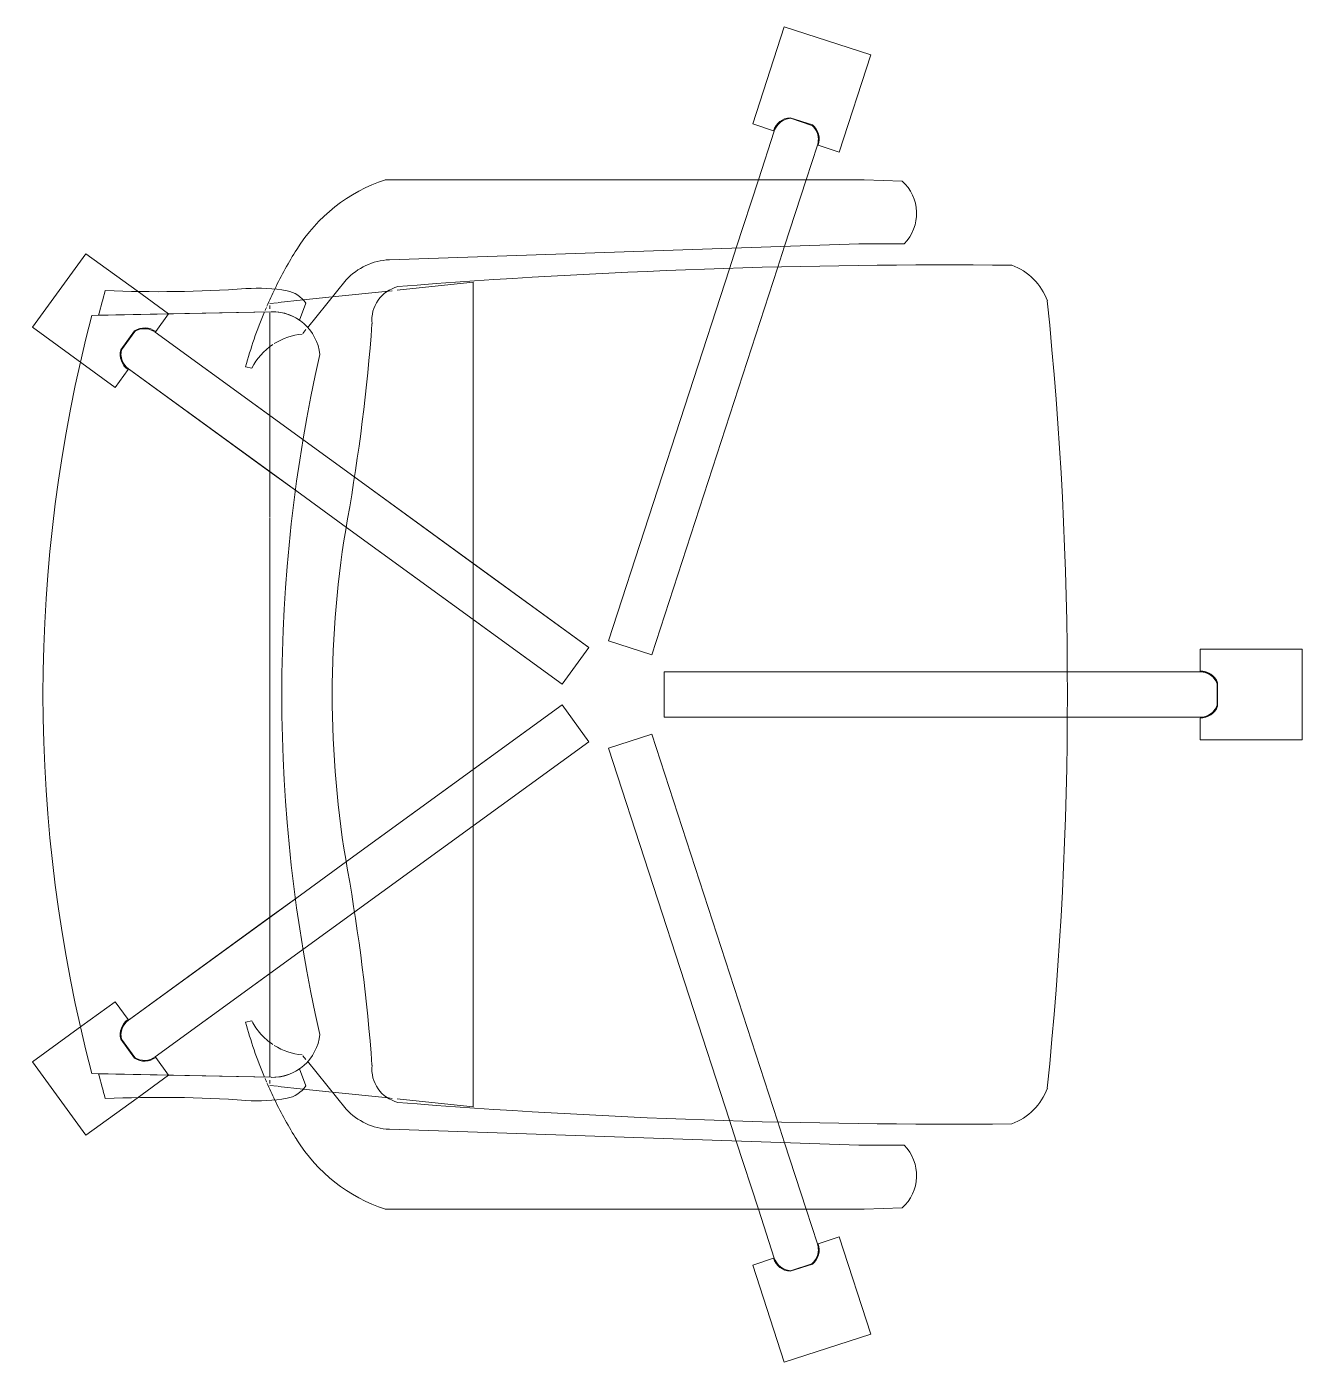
# Model space of a CAD drawing. Header units: inches. Extents: x 385 to 2249, y -1781 to -36.
# Drawn here: x 483.4 to 511.48, y -914.75 to -885.36 of the extents above; entities that cross this region are included whole.
import ezdxf

# ---------------------------------------------------------------- set-up
doc = ezdxf.new("R2010")
doc.units = ezdxf.units.IN
doc.header["$MEASUREMENT"] = 0
doc.layers.add('I-FURN', color=30, linetype='Continuous', lineweight=9)

# ---------------------------------------------------------------- blocks, each defined once
blk = doc.blocks.new('F-Haworth_Chair_X99-Seminar - X99 Advanced Seminar Chair-V33-Level 5 POWER _ SIGNAL')
at = {"layer": 'I-FURN'}
for p, q in [((-1, 15.125), (1, 15.125)), ((-1, 12.875), (-1, 15.125)), ((-1, 15.125), (1, 15.125)), ((-1, 12.875), (-1, 15.125)), ((1, 15.125), (1, 12.875)), ((1, 15.125), (1, 12.875)), ((0.257, 13.26), (-0.257, 13.26)), ((0.257, 13.26), (-0.257, 13.26)), ((-0.25, 13.25), (0.25, 13.25)), ((-0.25, 13.25), (0.25, 13.25)), ((-0.517, 12.875), (-1, 12.875)), ((-0.517, 12.875), (-1, 12.875)), ((-0.5, 9.906), (-0.5, 12.875)), ((-0.5, 9.906), (-0.5, 12.875)), ((0.5, 12.875), (0.5, 9.906)), ((0.5, 12.875), (0.5, 9.906)), ((1, 12.875), (0.517, 12.875)), ((1, 12.875), (0.517, 12.875)), ((-0.5, 1.077), (-0.5, 9.906)), ((-0.5, 1.077), (-0.5, 9.906)), ((0.5, 9.906), (0.5, 1.077)), ((0.5, 9.906), (0.5, 1.077)), ((-11.324, 5.482), (-11.295, 6.317)), ((-9.919, 6.365), (-9.919, 5.365)), ((9.919, 5.365), (9.919, 6.365)), ((11.295, 6.317), (11.324, 5.482)), ((-14.694, 3.723), (-14.076, 5.625)), ((-14.694, 3.723), (-14.076, 5.625)), ((-14.076, 5.625), (-11.936, 4.93)), ((-14.076, 5.625), (-11.936, 4.93)), ((11.936, 4.93), (14.076, 5.625)), ((11.936, 4.93), (14.076, 5.625)), ((14.076, 5.625), (14.694, 3.723)), ((14.076, 5.625), (14.694, 3.723)), ((-11.324, -5.058), (-11.324, 5.482)), ((-9.919, 5.365), (-9.567, -4.966)), ((9.567, -4.966), (9.919, 5.365)), ((11.324, 5.482), (11.324, -5.058)), ((-11.936, 4.93), (-12.085, 4.47)), ((-11.936, 4.93), (-12.085, 4.47)), ((12.085, 4.47), (11.936, 4.93)), ((12.085, 4.47), (11.936, 4.93)), ((-12.09, 4.454), (-11.324, 4.205)), ((-12.09, 4.454), (-11.324, 4.205)), ((11.324, 4.205), (12.09, 4.454)), ((11.324, 4.205), (12.09, 4.454)), ((-12.532, 4.342), (-12.691, 3.853)), ((-12.532, 4.342), (-12.691, 3.853)), ((-12.679, 3.857), (-12.524, 4.332)), ((-12.679, 3.857), (-12.524, 4.332)), ((-11.324, 4.205), (-9.863, 3.73)), ((-11.324, 4.205), (-9.863, 3.73)), ((9.863, 3.73), (11.324, 4.205)), ((9.863, 3.73), (11.324, 4.205)), ((12.524, 4.332), (12.679, 3.857)), ((12.524, 4.332), (12.679, 3.857)), ((12.691, 3.853), (12.532, 4.342)), ((12.691, 3.853), (12.532, 4.342)), ((-12.554, 3.028), (-14.694, 3.723)), ((-12.554, 3.028), (-14.694, 3.723)), ((-9.863, 3.73), (-9.381, 3.574)), ((-9.863, 3.73), (-9.381, 3.574)), ((-9.381, 3.574), (-0.87, 0.808)), ((-9.381, 3.574), (-0.87, 0.808)), ((0.87, 0.808), (9.381, 3.574)), ((0.87, 0.808), (9.381, 3.574)), ((9.381, 3.574), (9.863, 3.73)), ((9.381, 3.574), (9.863, 3.73)), ((14.694, 3.723), (12.554, 3.028)), ((14.694, 3.723), (12.554, 3.028)), ((-12.405, 3.487), (-12.554, 3.028)), ((-12.405, 3.487), (-12.554, 3.028)), ((-11.324, 3.154), (-12.399, 3.503)), ((-11.324, 3.154), (-12.399, 3.503)), ((12.399, 3.503), (11.324, 3.154)), ((12.399, 3.503), (11.324, 3.154)), ((12.554, 3.028), (12.405, 3.487)), ((12.554, 3.028), (12.405, 3.487)), ((-9.827, 2.667), (-11.324, 3.154)), ((-9.827, 2.667), (-11.324, 3.154)), ((11.324, 3.154), (9.827, 2.667)), ((11.324, 3.154), (9.827, 2.667)), ((-9.368, 2.518), (-9.827, 2.667)), ((-9.368, 2.518), (-9.827, 2.667)), ((9.827, 2.667), (9.368, 2.518)), ((9.827, 2.667), (9.368, 2.518)), ((-1.179, -0.143), (-9.368, 2.518)), ((-1.179, -0.143), (-9.368, 2.518)), ((9.368, 2.518), (1.179, -0.143)), ((9.368, 2.518), (1.179, -0.143)), ((0.5, 1.077), (-0.5, 1.077)), ((0.5, 1.077), (-0.5, 1.077)), ((-0.87, 0.808), (-1.179, -0.143)), ((-0.87, 0.808), (-1.179, -0.143)), ((1.179, -0.143), (0.87, 0.808)), ((1.179, -0.143), (0.87, 0.808)), ((-4.794, -5.748), (-1.038, -0.578)), ((-2.886, -3.122), (-1.038, -0.578)), ((-1.038, -0.578), (-0.229, -1.165)), ((-1.038, -0.578), (-0.229, -1.165)), ((0.229, -1.165), (1.038, -0.578)), ((0.229, -1.165), (1.038, -0.578)), ((1.038, -0.578), (2.886, -3.122)), ((1.038, -0.578), (4.794, -5.748)), ((-0.229, -1.165), (-3.676, -5.911)), ((-0.229, -1.165), (-1.65, -3.122)), ((1.65, -3.122), (0.229, -1.165)), ((3.676, -5.911), (0.229, -1.165)), ((-9.066, -3.197), (-9.074, -3.122)), ((-9.071, -3.122), (-2.886, -3.122)), ((-8.898, -4.801), (-9.066, -3.197)), ((-4.794, -5.748), (-2.886, -3.122)), ((-1.65, -3.122), (-3.676, -5.911)), ((-2.886, -3.122), (-1.65, -3.122)), ((-1.65, -3.122), (1.65, -3.122)), ((1.65, -3.122), (2.886, -3.122)), ((3.676, -5.911), (1.65, -3.122)), ((2.886, -3.122), (9.071, -3.122)), ((2.886, -3.122), (4.794, -5.748)), ((9.066, -3.197), (8.898, -4.801)), ((9.074, -3.122), (9.066, -3.197)), ((-8.878, -4.986), (-8.886, -4.91)), ((-8.748, -6.225), (-8.878, -4.986)), ((8.878, -4.986), (8.748, -6.225)), ((8.886, -4.91), (8.878, -4.986)), ((-5.574, -6.821), (-4.794, -5.748)), ((-5.574, -6.821), (-4.794, -5.748)), ((4.794, -5.748), (5.574, -6.821)), ((4.794, -5.748), (5.574, -6.821)), ((-9.126, -5.919), (-8.071, -6.772)), ((-3.676, -5.911), (-4.473, -7.007)), ((-3.676, -5.911), (-4.473, -7.007)), ((4.473, -7.007), (3.676, -5.911)), ((4.473, -7.007), (3.676, -5.911)), ((8.071, -6.772), (9.126, -5.919)), ((-8.681, -6.866), (-8.748, -6.225)), ((8.748, -6.225), (8.681, -6.866)), ((-8.623, -7.419), (-8.681, -6.866)), ((-8.61, -6.81), (-8.235, -6.946)), ((-8.03, -6.805), (-7.947, -6.872)), ((-7.972, -10.122), (-5.574, -6.821)), ((-4.473, -7.007), (-7.163, -10.71)), ((-6.138, -7.597), (-5.574, -6.821)), ((-4.473, -7.007), (-4.902, -7.597)), ((4.902, -7.597), (4.473, -7.007)), ((7.163, -10.71), (4.473, -7.007)), ((5.574, -6.821), (6.138, -7.597)), ((5.574, -6.821), (7.972, -10.122)), ((7.947, -6.872), (8.03, -6.805)), ((8.235, -6.946), (8.61, -6.81)), ((8.681, -6.866), (8.623, -7.419)), ((-8.604, -7.597), (-8.621, -7.429)), ((-8.488, -7.597), (-8.562, -7.597)), ((-8.423, -7.569), (-8.345, -11.369)), ((-8.342, -11.518), (-8.423, -7.569)), ((-7.645, -7.597), (-8.402, -7.597)), ((-7.972, -10.122), (-6.138, -7.597)), ((-6.138, -7.597), (-7.645, -7.597)), ((-4.902, -7.597), (-7.163, -10.71)), ((-4.902, -7.597), (-6.138, -7.597)), ((-3.894, -7.597), (-4.902, -7.597)), ((4.902, -7.597), (-3.881, -7.597)), ((6.138, -7.597), (4.902, -7.597)), ((7.163, -10.71), (4.902, -7.597)), ((7.645, -7.597), (6.138, -7.597)), ((6.138, -7.597), (7.972, -10.122)), ((8.402, -7.597), (7.645, -7.597)), ((8.423, -7.569), (8.342, -11.518)), ((8.345, -11.369), (8.423, -7.569)), ((8.562, -7.597), (8.488, -7.597)), ((8.621, -7.429), (8.604, -7.597)), ((-7.182, -7.994), (-7.207, -8.133)), ((7.207, -8.133), (7.182, -7.994)), ((-8.879, -10.52), (-8.377, -9.828)), ((-8.879, -10.52), (-8.377, -9.828)), ((-8.376, -9.829), (-7.986, -10.112)), ((-8.376, -9.829), (-7.986, -10.112)), ((7.986, -10.112), (8.376, -9.829)), ((7.986, -10.112), (8.376, -9.829)), ((8.377, -9.828), (8.879, -10.52)), ((8.377, -9.828), (8.879, -10.52)), ((-9.699, -11.649), (-8.879, -10.52)), ((-9.699, -11.649), (-8.879, -10.52)), ((-8.002, -10.577), (-7.586, -10.879)), ((-8.002, -10.577), (-7.586, -10.879)), ((-7.586, -10.866), (-7.99, -10.573)), ((-7.586, -10.866), (-7.99, -10.573)), ((7.99, -10.573), (7.586, -10.866)), ((7.99, -10.573), (7.586, -10.866)), ((7.586, -10.879), (8.002, -10.577)), ((7.586, -10.879), (8.002, -10.577)), ((8.879, -10.52), (9.699, -11.649)), ((8.879, -10.52), (9.699, -11.649)), ((-7.15, -10.72), (-6.759, -11.004)), ((-7.15, -10.72), (-6.759, -11.004)), ((6.759, -11.004), (7.15, -10.72)), ((6.759, -11.004), (7.15, -10.72)), ((-6.759, -11.004), (-7.291, -11.736)), ((-6.759, -11.004), (-7.291, -11.736)), ((7.291, -11.737), (6.759, -11.004)), ((7.291, -11.737), (6.759, -11.004)), ((-8.081, -12.824), (-9.699, -11.649)), ((-8.081, -12.824), (-9.699, -11.649)), ((-7.291, -11.736), (-8.081, -12.824)), ((-7.291, -11.736), (-8.081, -12.824)), ((8.081, -12.824), (7.291, -11.737)), ((8.081, -12.824), (7.291, -11.737)), ((9.699, -11.649), (8.081, -12.824)), ((9.699, -11.649), (8.081, -12.824))]:
    blk.add_line(p, q, dxfattribs=at)
for centre, radius, start, end in [((-0.11, 12.881), 0.407, 111.1651, 180.8349), ((-0.094, 12.875), 0.406, 112.6199, 180), ((-0.11, 12.881), 0.407, 111.1651, 125.0991), ((-0.094, 12.875), 0.406, 112.6199, 126.0959), ((0.094, 12.875), 0.406, 53.9041, 67.3801), ((0.094, 12.875), 0.406, 0, 67.3801), ((0.11, 12.881), 0.407, 359.1651, 68.8349), ((0.11, 12.881), 0.407, 359.1651, 68.8349), ((-0.11, 12.881), 0.407, 125.0991, 180.8349), ((-0.094, 12.875), 0.406, 166.524, 180), ((-0.094, 12.875), 0.406, 126.0959, 166.524), ((0.094, 12.875), 0.406, 0, 53.9041), ((0, -75.008), 84.963, 84.14745, 95.85255), ((-8.213, 8.279), 1.314, 110.0433, 159.9567), ((8.213, 8.279), 1.314, 20.0433, 69.9567), ((144.065, 7.322), 153.519, 179.47495, 184.52132), ((-144.065, 7.322), 153.519, 355.47868, 0.52505), ((-10.584, 5.679), 0.956, 45.8901, 138.1099), ((10.584, 5.679), 0.956, 41.8901, 134.1099), ((-12.216, 4.085), 0.407, 71.1651, 140.8349), ((-12.216, 4.085), 0.407, 71.1651, 140.8349), ((-12.216, 4.068), 0.406, 85.476, 139.3801), ((-12.216, 4.068), 0.406, 72, 139.3801), ((-12.216, 4.068), 0.406, 72, 85.476), ((12.216, 4.085), 0.407, 39.1651, 108.8349), ((12.216, 4.085), 0.407, 39.1651, 108.8349), ((12.216, 4.068), 0.406, 81.0479, 108), ((12.216, 4.068), 0.406, 40.6199, 108), ((12.216, 4.068), 0.406, 40.6199, 81.0479), ((-12.285, 3.876), 0.407, 183.1651, 252.8349), ((-12.285, 3.876), 0.407, 183.1651, 252.8349), ((-12.274, 3.889), 0.406, 184.6199, 198.0959), ((-12.274, 3.889), 0.406, 184.6199, 252), ((12.274, 3.889), 0.406, 288, 355.3801), ((12.285, 3.876), 0.407, 287.1651, 356.8349), ((12.285, 3.876), 0.407, 287.1651, 356.8349), ((12.274, 3.889), 0.406, 341.9041, 355.3801), ((-12.274, 3.889), 0.406, 198.0959, 238.524), ((-12.274, 3.889), 0.406, 238.524, 252), ((12.274, 3.889), 0.406, 288, 341.9041), ((-8.183, -4.904), 1.385, 182.8013, 227.1078), ((-8.236, -4.592), 0.763, 194.2338, 275.7662), ((8.236, -4.592), 0.763, 264.2338, 345.7662), ((8.183, -4.904), 1.385, 312.8922, 357.1987), ((-7.872, -3.924), 3.634, 198.1789, 238.0478), ((7.872, -3.924), 3.634, 301.9522, 341.8211), ((-11.319, -48.077), 42.842, 79.9767, 85.7699), ((11.319, -48.077), 42.842, 94.2301, 100.0233), ((0, 15.966), 22.194, 259.9767, 280.0233), ((-7.37, -7.548), 1.054, 95.9554, 181.1786), ((0, 26.495), 33.832, 257.2285, 282.7715), ((7.37, -7.548), 1.054, 358.8214, 84.0446), ((-4.708, 1.148), 9.612, 238.0478, 243.9964), ((-8.28, -7.327), 0.613, 122.5427, 170.0936), ((-7.37, -7.548), 1.054, 145.2002, 181.1786), ((-6.554, -6.763), 1.382, 185.0878, 212.4248), ((6.554, -6.763), 1.382, 327.5752, 354.9122), ((7.37, -7.548), 1.054, 358.8214, 34.7998), ((8.28, -7.327), 0.613, 9.9064, 57.4573), ((4.708, 1.148), 9.612, 296.0036, 301.9522), ((-5.201, -7.865), 3.739, 170.0936, 184.0143), ((5.201, -7.865), 3.739, 355.9857, 9.9064), ((-4.708, 1.148), 9.612, 243.9964, 246.4906), ((-6.554, -6.763), 1.382, 214.0187, 242.9497), ((6.554, -6.763), 1.382, 311.5158, 325.9813), ((4.708, 1.148), 9.612, 293.5094, 296.0036), ((-4.708, 1.148), 9.612, 246.6393, 247.073), ((-4.708, 1.148), 9.612, 247.2631, 254.9334), ((6.554, -6.763), 1.382, 297.0503, 311.5158), ((4.708, 1.148), 9.612, 285.0666, 292.7369), ((4.708, 1.148), 9.612, 292.927, 293.3607), ((-36.062, -10.03), 27.198, 357.4882, 4.0143), ((36.062, -10.03), 27.198, 175.9857, 182.5118), ((-7.66, -10.356), 0.407, 143.1651, 212.8349), ((-7.66, -10.356), 0.407, 143.1651, 212.8349), ((-7.644, -10.361), 0.406, 144, 211.3801), ((-7.644, -10.361), 0.406, 144, 211.3801), ((7.644, -10.361), 0.406, 328.6199, 36), ((7.644, -10.361), 0.406, 328.6199, 36), ((7.66, -10.356), 0.407, 327.1651, 36.8349), ((7.66, -10.356), 0.407, 327.1651, 36.8349), ((-7.492, -10.471), 0.406, 256.6199, 324), ((-7.482, -10.486), 0.407, 255.1651, 324.8349), ((-7.482, -10.486), 0.407, 255.1651, 324.8349), ((-7.492, -10.471), 0.406, 256.6199, 297.0479), ((-7.492, -10.471), 0.406, 297.0479, 324), ((7.482, -10.486), 0.407, 215.1651, 284.8349), ((7.482, -10.486), 0.407, 215.1651, 284.8349), ((7.492, -10.471), 0.406, 216, 256.4281), ((7.492, -10.471), 0.406, 216, 283.3801), ((7.492, -10.471), 0.406, 256.4281, 283.3801), ((0.002, 20.729), 33.165, 254.4478, 255.4234), ((-0.002, 20.729), 33.165, 284.5766, 285.5522), ((0.001, 20.292), 32.885, 255.304, 284.6925)]:
    blk.add_arc(centre, radius, start, end, dxfattribs=at)

msp = doc.modelspace()

# ---------------------------------------------------------------- block references
at = {"layer": 'I-FURN', "rotation": 269.9999999999996}
msp.add_blockref('F-Haworth_Chair_X99-Seminar - X99 Advanced Seminar Chair-V33-Level 5 POWER _ SIGNAL', (496.353, -900.056), dxfattribs=at)

doc.saveas('drawing.dxf')
